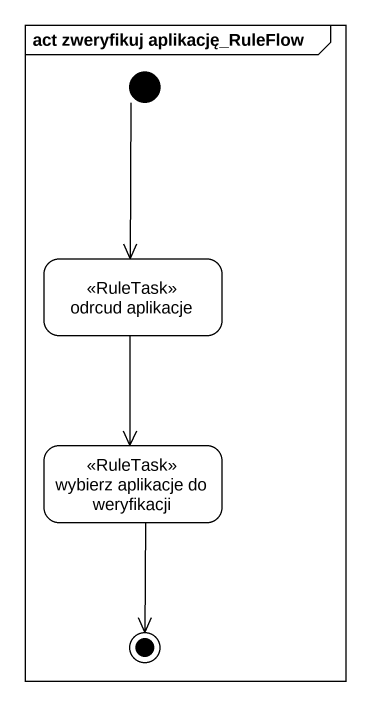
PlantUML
@startuml
mainframe act zweryfikuj aplikację_RuleFlow
hide empty description
state "odrcud aplikacje" as odrcud_aplikacje <<RuleTask>>
state "wybierz aplikacje do weryfikacji" as wybierz_aplikacje_do <<RuleTask>>
[*] --> odrcud_aplikacje
odrcud_aplikacje --> wybierz_aplikacje_do
wybierz_aplikacje_do --> [*]
@enduml
